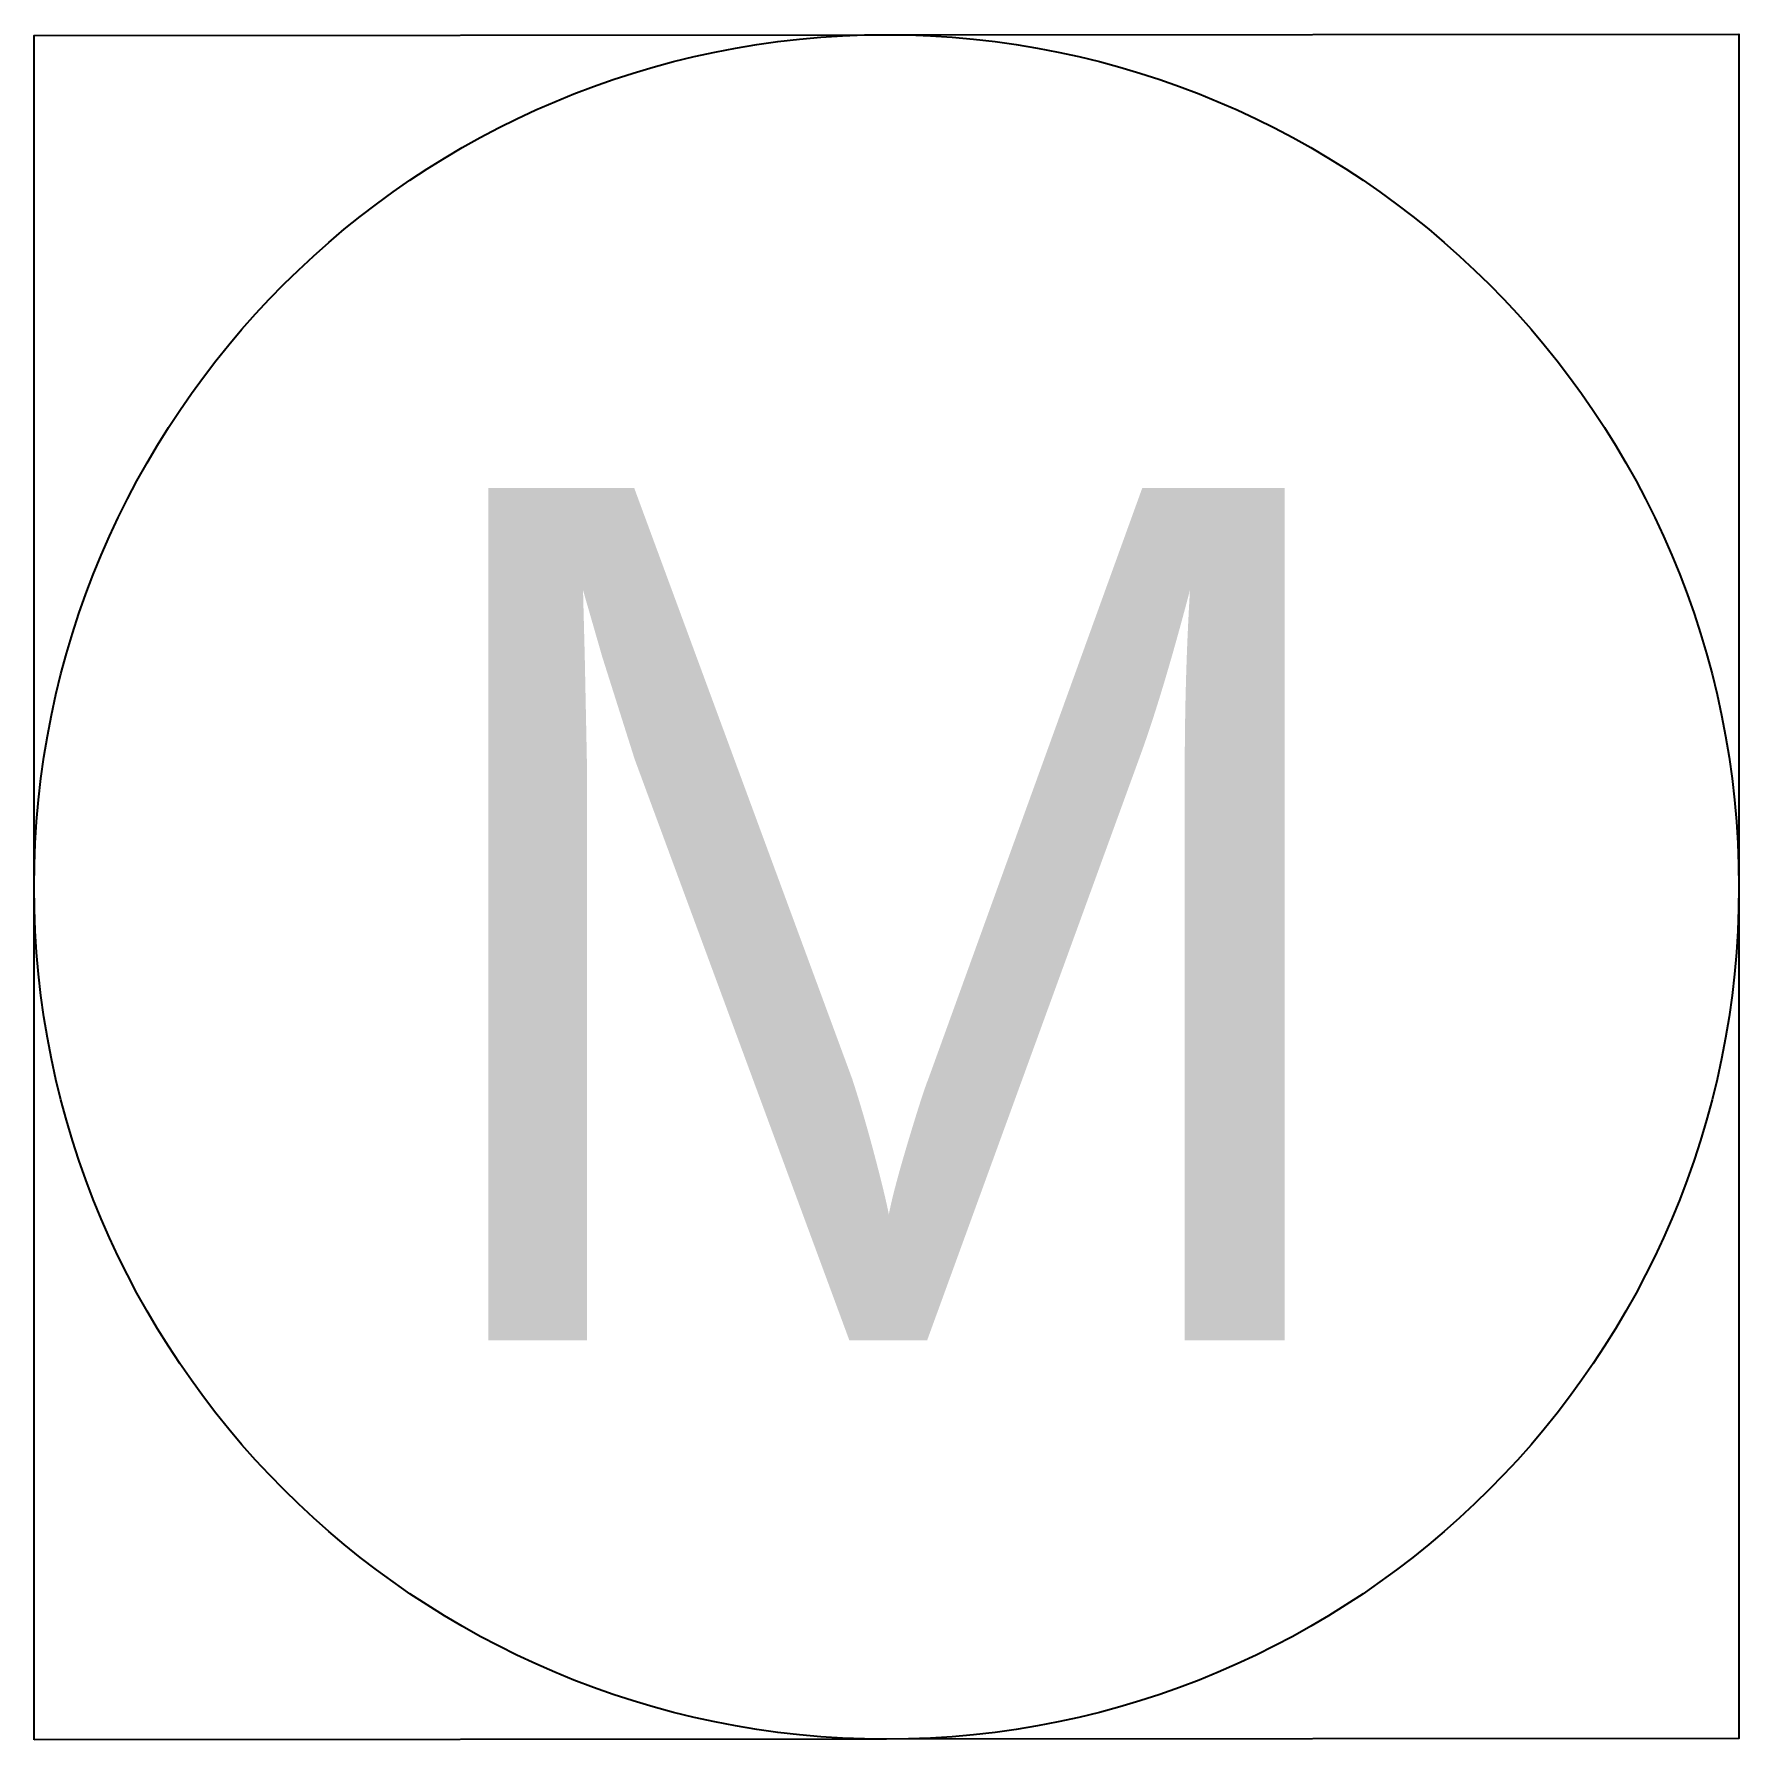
# Model space of a CAD drawing. Header units: millimetres. Extents: x -100 to 100, y -97 to 103.
import ezdxf
from ezdxf.enums import TextEntityAlignment as Align

# ---------------------------------------------------------------- set-up
doc = ezdxf.new("R2010")
doc.units = ezdxf.units.MM
doc.styles.add('EHS_Text', font='arial.ttf')

msp = doc.modelspace()

# ---------------------------------------------------------------- linework, layer by layer
at = {"color": 0, "linetype": 'ByBlock', "lineweight": -2}
msp.add_lwpolyline([(-100, -96.9), (-100, 103.1), (100, 103.25), (100, -96.75)], close=True, dxfattribs=at)
msp.add_circle((0, 3.18), 100, dxfattribs=at)

# ---------------------------------------------------------------- texts
at = {"color": 0, "linetype": 'ByBlock', "lineweight": -2, "style": 'EHS_Text'}
msp.add_text('M', height=100, dxfattribs=at).set_placement((0, 0), align=Align.MIDDLE_CENTER)

doc.saveas('drawing.dxf')
